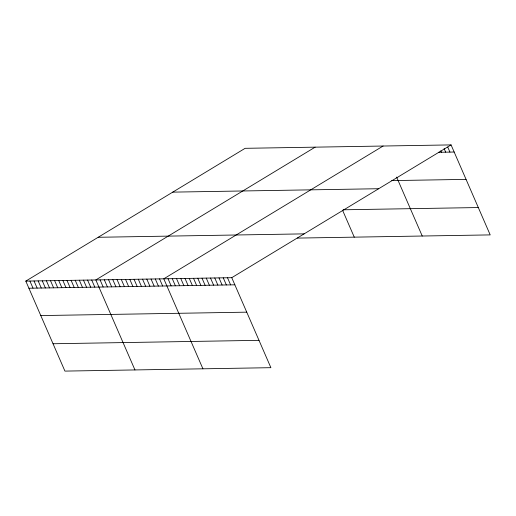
<?xml version="1.0" encoding="UTF-8"?>
<svg xmlns="http://www.w3.org/2000/svg" width="516" height="516" viewBox="0 0 516 516"><rect width="100%" height="100%" fill="white"/><g stroke="black" fill="none" stroke-linecap="round" stroke-linejoin="round"><path stroke-width="0.77" d="M25.8 281.104L231.755 277.685L270.887 367.682L64.932 371.101L25.8 281.104L245.113 148.318L451.068 144.899L490.2 234.896L297.287 238.095M315.141 147.157L95.821 279.943L134.96 369.94M383.104 146.028L163.791 278.814L202.923 368.811M231.755 277.685L451.068 144.899M438.594 152.285L454.17 152.026M391.721 180.606L466.058 179.375M172.737 192.133L378.692 188.721M343.088 209.793L478.306 207.548M98.175 237.283L304.124 233.864M28.902 288.231L234.851 284.813M40.79 315.579L246.745 312.161M53.045 343.753L258.993 340.334M447.753 147.105L449.92 152.097M444.121 148.602L445.669 152.168M440.806 150.814L441.425 152.239M396.604 177.085L422.236 236.025M342.676 210.489L354.273 237.154M227.504 277.756L230.607 284.884M223.26 277.827L226.356 284.955M219.01 277.898L222.112 285.025M214.766 277.969L217.862 285.096M210.515 278.04L213.618 285.167M206.265 278.111L209.367 285.238M202.02 278.176L205.116 285.309M197.77 278.247L200.872 285.38M193.526 278.317L196.622 285.451M189.275 278.388L192.378 285.522M185.025 278.459L188.127 285.593M180.781 278.53L183.883 285.658M176.53 278.601L179.632 285.729M172.286 278.672L175.382 285.8M168.035 278.743L171.138 285.87M159.541 278.885L162.643 286.012M155.29 278.956L158.393 286.083M151.046 279.027L154.149 286.154M146.796 279.098L149.898 286.225M142.551 279.162L145.647 286.296M138.301 279.233L141.403 286.367M134.057 279.304L137.153 286.438M129.806 279.375L132.909 286.509M125.556 279.446L128.658 286.58M121.312 279.517L124.414 286.644M117.061 279.588L120.164 286.715M112.817 279.659L115.913 286.786M108.566 279.73L111.669 286.857M104.322 279.801L107.418 286.928M100.072 279.872L103.174 286.999M91.706 280.007L94.802 287.141M87.585 280.078L90.687 287.206M83.469 280.143L86.565 287.277M79.348 280.214L82.45 287.341M75.226 280.285L78.329 287.412M71.111 280.349L74.207 287.483M66.99 280.42L70.092 287.547M62.875 280.485L65.971 287.618M58.753 280.556L61.856 287.683M54.632 280.627L57.734 287.754M50.516 280.691L53.612 287.825M46.395 280.762L49.497 287.889M42.273 280.827L45.376 287.96M38.158 280.897L41.254 288.025M34.037 280.968L37.139 288.096M29.922 281.033L33.018 288.167"/></g></svg>
